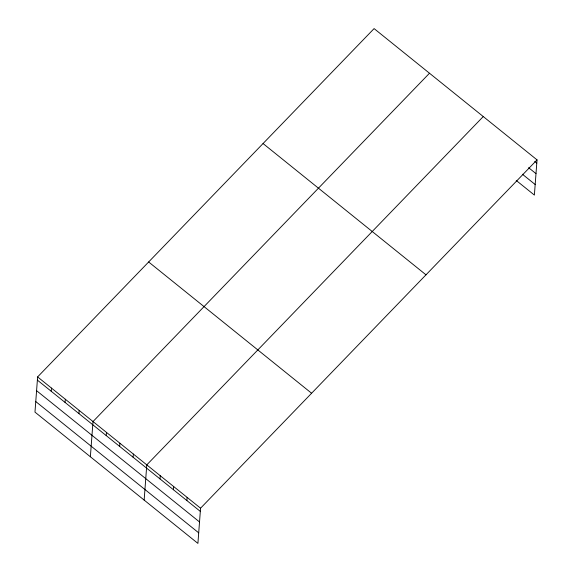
<?xml version="1.0" encoding="UTF-8"?>
<svg xmlns="http://www.w3.org/2000/svg" width="572" height="572" viewBox="0 0 572 572"><rect width="100%" height="100%" fill="white"/><g stroke="black" fill="none" stroke-linecap="round" stroke-linejoin="round"><path stroke-width="0.86" d="M37.616 376.919L34.971 412.126L197.912 543.4L200.558 508.201L537.029 159.874L374.088 28.6L37.616 376.919L200.558 508.201M51.23 391.277L51.466 388.081M65.079 402.438L65.315 399.235M78.929 413.599L79.165 410.396M90.369 456.756L93.014 421.557L429.486 73.237M106.22 435.585L106.463 432.382M119.662 446.417L119.905 443.214M133.104 457.25L133.347 454.046M144.144 500.078L146.79 464.879L483.261 116.552M159.988 478.907L160.231 475.704M173.43 489.739L173.673 486.536M186.88 500.564L187.115 497.368M537.029 159.874L534.384 195.081L516.237 180.459M534.77 161.454L536.786 163.077M528.599 167.682L535.993 173.638M522.408 174.231L535.178 184.52M263.048 143.543L425.997 274.825M148.648 261.976L311.597 393.25M37.373 380.123L200.322 511.397M36.579 390.683L199.528 521.957M35.764 401.565L198.706 532.839"/></g></svg>
